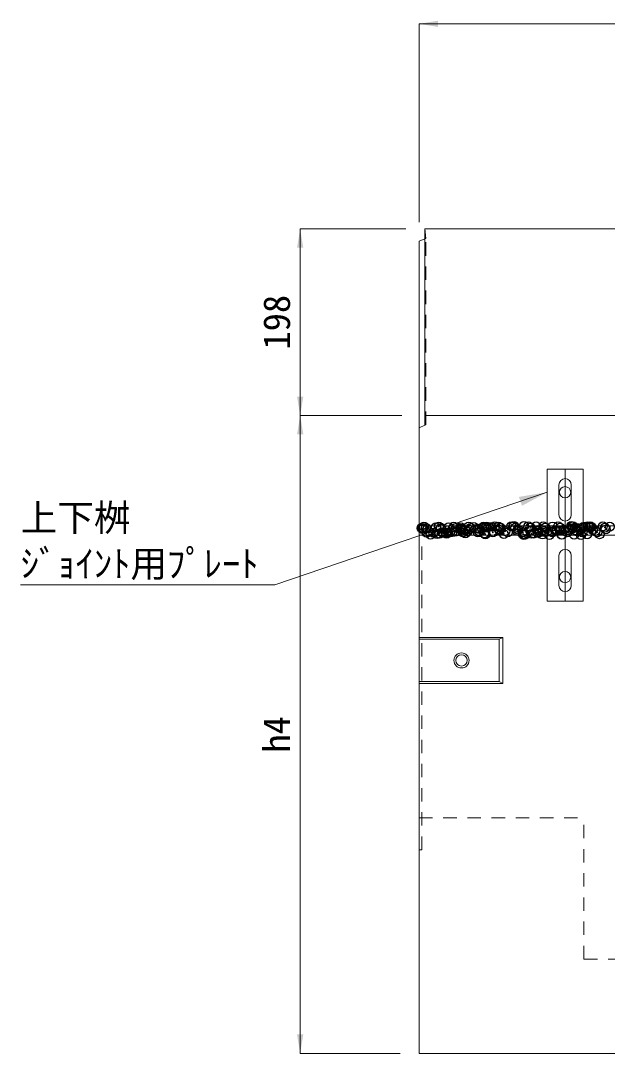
# Model space of a CAD drawing. Units: millimetres at full size; details may follow other scales. Extents: x 5964 to 125098, y -10801 to 28073.
# Drawn here: x 59456 to 60079, y 8028 to 9124 of the extents above; entities that cross this region are included whole.
import ezdxf
from ezdxf.enums import TextEntityAlignment as Align

# ---------------------------------------------------------------- set-up
doc = ezdxf.new("R2010")
doc.units = ezdxf.units.MM
doc.header["$LTSCALE"] = 19
doc.header["$PDMODE"] = 32
doc.header["$PDSIZE"] = 9.5
doc.linetypes.add('USER1', pattern=[1.35, 0.75, -0.6])
for name, color, linetype, lineweight in [('0_2', 7, 'Continuous', 20), ('インサート', 3, 'USER1', 9), ('ジョイント', 7, 'Continuous', 9), ('寸法線', 7, 'Continuous', 9), ('寸法表', 7, 'Continuous', 9), ('本体', 2, 'Continuous', 9), ('補助線', 8, 'Continuous', 13)]:
    doc.layers.add(name, color=color, linetype=linetype, lineweight=lineweight)
doc.layers.add('ハッチング', color=7, linetype='Continuous')
doc.styles.add('ＭＳ ゴシック', font='')
doc.styles.get('ＭＳ ゴシック').set_extended_font_data('MS Gothic')

# ---------------------------------------------------------------- blocks, each defined once
blk = doc.blocks.new('filled_arrow')
at = {"color": 0, "linetype": 'Continuous', "lineweight": -2}
blk.add_solid([(7.5, 1.25), (0, 0), (7.5, -1.25)], dxfattribs=at)

msp = doc.modelspace()

# ---------------------------------------------------------------- linework, layer by layer
at = {"layer": '0_2'}
msp.add_line((59879.33, 8577.69), (60877.34, 8577.69), dxfattribs=at)
at = {"layer": 'インサート', "linetype": 'Continuous'}
for centre in [(60034.33, 8623.23), (60034.33, 8533.23)]:
    msp.add_circle(centre, 6, dxfattribs=at)
at = {"layer": 'インサート', "linetype": 'Continuous', "lineweight": 5}
for radius in [8, 6]:
    msp.add_circle((59924.34, 8444.69), radius, dxfattribs=at)
at = {"layer": 'ジョイント'}
for p, q in [((60053.33, 8647.69), (60015.33, 8647.69)), ((60015.33, 8647.69), (60015.33, 8507.69)), ((60053.33, 8647.69), (60053.33, 8507.69)), ((60027.83, 8631.19), (60027.83, 8599.19)), ((60040.83, 8631.19), (60040.83, 8599.19)), ((60027.83, 8524.19), (60027.83, 8556.19)), ((60040.83, 8524.19), (60040.83, 8556.19)), ((60053.33, 8507.69), (60015.33, 8507.69))]:
    msp.add_line(p, q, dxfattribs=at)
for centre, start, end in [((60034.33, 8631.19), 0, 180), ((60034.33, 8599.19), 180, 0), ((60034.33, 8556.19), 0, 180), ((60034.33, 8524.19), 180, 0)]:
    msp.add_arc(centre, 6.5, start, end, dxfattribs=at)
at = {"layer": 'ハッチング'}
for p in [(59882.06, 8585.14), (59882.99, 8584.28), (59883.55, 8585.4), (59884.53, 8586.72), (59886.67, 8585.36), (59887.41, 8580.23), (59890.72, 8580.87), (59891.49, 8578.07), (59894.38, 8580.44), (59897.27, 8585.9), (59898.39, 8578.98), (59900.35, 8586.75), (59901.04, 8579.33), (59902.49, 8585.38), (59902.68, 8584.69), (59903.71, 8580.81), (59905.17, 8579.87), (59907.74, 8580.06), (59908.68, 8579.2), (59910.2, 8580.47), (59910.57, 8586.07), (59912.07, 8580.78), (59914.71, 8581.13), (59916.17, 8586.78), (59917.44, 8581.31), (59918.31, 8585.41), (59918.84, 8581.67), (59923.01, 8584.52), (59923.56, 8586.01), (59923.95, 8583.66), (59925.74, 8582.58), (59926.02, 8580.5), (59928.37, 8579.61), (59928.39, 8582.93), (59930.73, 8581.47), (59931.99, 8586.81), (59932.52, 8583.47), (59934.13, 8585.44), (59937.28, 8586.5), (59939.42, 8584.38), (59941.84, 8580.53), (59942.06, 8584.73), (59943.64, 8584.07), (59943.73, 8581.41), (59946.19, 8585.27), (59947.81, 8586.84), (59948.69, 8579.44), (59949.63, 8578.58), (59949.95, 8585.47), (59950.58, 8586.67), (59953.09, 8586.18), (59955.73, 8586.53), (59957.45, 8581.91), (59957.66, 8580.56), (59959.86, 8587.07), (59963.57, 8586.61), (59963.63, 8586.86), (59963.96, 8583.9), (59964.9, 8583.04), (59965.77, 8585.5), (59969.32, 8578.99), (59970.75, 8582.08), (59973.48, 8580.59), (59977.29, 8587.1), (59979.45, 8586.89), (59980.17, 8587.5), (59981.59, 8585.53), (59983.74, 8582.01), (59984.59, 8583.45), (59989.3, 8580.62), (59989.65, 8578.81), (59990.58, 8577.95), (59990.59, 8587.27), (59991.9, 8578.14), (59995.27, 8586.92), (59997.41, 8585.56), (59997.46, 8582.51), (59998.8, 8579.05), (60001.44, 8579.39), (60003.59, 8587.21), (60004.92, 8583.27), (60005.12, 8580.64), (60005.57, 8579.94), (60005.86, 8582.41), (60010.27, 8578.36), (60010.76, 8582.68), (60011.09, 8586.95), (60012.47, 8580.85), (60013.23, 8585.59), (60015.12, 8581.19), (60017.63, 8577.92), (60019.24, 8581.74), (60020.94, 8580.67), (60021.13, 8586.87), (60023.75, 8582.62), (60025.55, 8582.82), (60026.15, 8582.65), (60026.91, 8586.98), (60028.79, 8582.99), (60029.05, 8585.61), (60030.6, 8578.19), (60030.93, 8578.08), (60032.92, 8583.54), (60036.76, 8580.7), (60037.47, 8583.11), (60039.82, 8584.45), (60040.82, 8587.28), (60042.46, 8584.79), (60042.73, 8587.01), (60043.92, 8578.02), (60044.87, 8585.64), (60045.87, 8582.65), (60046.59, 8585.34), (60046.81, 8581.79), (60050.77, 8583.28), (60051.23, 8577.74), (60052.58, 8580.73), (60053.49, 8586.25), (60056.14, 8586.59), (60057.64, 8578.52), (60058.55, 8587.04), (60060.27, 8587.14), (60060.69, 8585.67), (60061.14, 8587.11), (60062.08, 8586.25), (60063.77, 8583.22), (60066.5, 8582.2), (60068.4, 8580.76), (60070.94, 8578.69), (60074.37, 8587.07), (60076.51, 8585.7), (60077.49, 8583.71), (60081.77, 8586.66)]:
    msp.add_point(p, dxfattribs=at)
at = {"layer": '寸法線'}
for p, q in [((59879.33, 9120.4), (60877.34, 9120.4)), ((59879.33, 8909.69), (59879.33, 9120.4)), ((59753.12, 8902.69), (59753.12, 8704.67)), ((59865.34, 8902.69), (59753.12, 8902.69)), ((59861.1, 8704.67), (59753.12, 8704.67)), ((59753.12, 8704.67), (59753.12, 8027.69)), ((59808.85, 8704.67), (59753.12, 8704.67)), ((59859.33, 8027.69), (59753.12, 8027.69))]:
    msp.add_line(p, q, dxfattribs=at)
at = {"layer": '寸法表'}
msp.add_lwpolyline([(60015.33, 8623.23), (59726.35, 8524.92), (59456.45, 8524.92)], dxfattribs=at)
at = {"layer": '本体', "lineweight": 20}
for p, q in [((59885.34, 8902.69), (60871.34, 8902.69)), ((59885.34, 8902.69), (59885.34, 8892.27)), ((59879.34, 8889.69), (59885.34, 8892.27)), ((59879.34, 8889.69), (59879.34, 8691.69)), ((59879.33, 8027.69), (59879.34, 8702.86)), ((59885.34, 8704.67), (60871.34, 8704.67)), ((59879.33, 8587.69), (60877.34, 8587.69)), ((59879.33, 8577.69), (60877.34, 8577.69)), ((59879.33, 8027.69), (60877.34, 8027.69))]:
    msp.add_line(p, q, dxfattribs=at)
at = {"layer": '本体', "color": 4, "linetype": 'USER1', "lineweight": 5}
for p, q in [((59885.34, 8902.69), (59886.33, 8892.69)), ((59885.34, 8892.27), (59886.33, 8892.69)), ((59886.33, 8694.69), (59886.33, 8892.69)), ((59885.34, 8704.69), (59886.34, 8694.69)), ((59885.34, 8694.26), (59886.34, 8694.69)), ((59882.33, 8243.69), (59882.33, 8577.69)), ((59879.33, 8243.69), (59882.33, 8243.69))]:
    msp.add_line(p, q, dxfattribs=at)
at = {"layer": '本体', "lineweight": 5}
for p in [(59885.34, 8892.27), (59879.34, 8691.69)]:
    msp.add_line(p, (59885.34, 8694.26), dxfattribs=at)
at = {"layer": '本体', "color": 4, "lineweight": 5}
for p, q in [((59879.33, 8469.19), (59968.33, 8469.19)), ((59879.33, 8467.19), (59964.33, 8467.19)), ((59964.33, 8467.19), (59968.33, 8469.19)), ((59964.33, 8467.19), (59964.33, 8422.19)), ((59968.33, 8469.19), (59968.33, 8420.19)), ((59964.33, 8422.19), (59879.33, 8422.19)), ((59968.33, 8420.19), (59879.33, 8420.19)), ((59964.33, 8422.19), (59968.33, 8420.19))]:
    msp.add_line(p, q, dxfattribs=at)
at = {"layer": '本体', "linetype": 'USER1'}
for p, q in [((59879.33, 8277.69), (60054.33, 8277.69)), ((60054.33, 8127.69), (60054.33, 8277.69)), ((60054.33, 8127.69), (60702.34, 8127.69))]:
    msp.add_line(p, q, dxfattribs=at)
at = {"layer": '補助線'}
for p, q in [((60034.33, 8647.69), (60034.33, 8507.69)), ((60053.33, 8577.69), (60015.33, 8577.69))]:
    msp.add_line(p, q, dxfattribs=at)

# ---------------------------------------------------------------- block references
at = {"layer": '寸法線', "xscale": 2.67, "yscale": 2.67}
msp.add_blockref('filled_arrow', (59879.33, 9120.4), dxfattribs=at)
for p, rotation in [((59753.12, 8902.69), 270), ((59753.12, 8704.67), 90), ((59753.12, 8704.67), 270), ((59753.12, 8027.69), 90)]:
    msp.add_blockref('filled_arrow', p, dxfattribs=dict(at, rotation=rotation))
at = {"layer": '寸法表', "xscale": 4, "yscale": 4, "rotation": 198.8}
msp.add_blockref('filled_arrow', (60015.33, 8623.23), dxfattribs=at)

# ---------------------------------------------------------------- texts
at = {"layer": '寸法線', "style": 'ＭＳ ゴシック'}
for s, p in [('198', (59728.12, 8803.68)), ('h4', (59728.12, 8366.18))]:
    msp.add_text(s, height=28.48, rotation=90, dxfattribs=at).set_placement(p, align=Align.MIDDLE_CENTER)
at = {"layer": '寸法表', "style": 'ＭＳ ゴシック'}
for s, p in [('上下桝', (59456.45, 8573.44)), ('ｼﾞｮｲﾝﾄ用ﾌﾟﾚｰﾄ', (59456.45, 8524.69))]:
    msp.add_text(s, height=28.48, dxfattribs=at).set_placement(p, align=Align.BOTTOM_LEFT)

doc.saveas('drawing.dxf')
